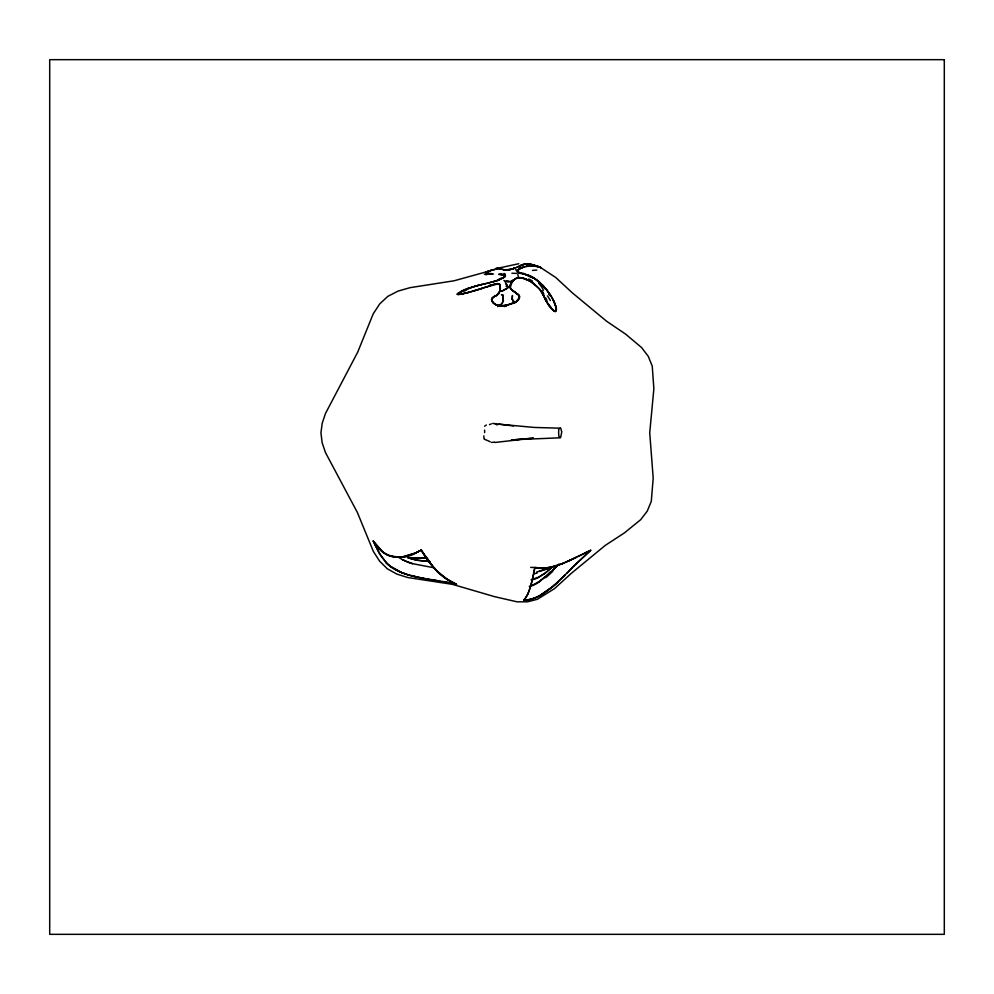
<?xml version="1.0" encoding="UTF-8"?>
<svg xmlns="http://www.w3.org/2000/svg" width="994" height="994" viewBox="0 0 994 994"><rect width="100%" height="100%" fill="white"/><g stroke="black" fill="none" stroke-linecap="round" stroke-linejoin="round"><path stroke-width="1.49" d="M494.565 296.361C499.82 295.181 502.33 286.955 498.578 283.663A4.672 1.802 -17.2 0 0 498.218 283.625A2.423 0.932 -17.2 0 0 497.808 283.625L495.459 283.986A12.338 4.982 -17.5 0 0 493.757 284.383L492.055 284.955M499.82 291.515L500.106 287.254M503.138 300.113L503.126 296.784M556.292 309.445L555.236 311.457L552.254 309.37A14.276 6.312 43.6 0 1 551.272 308.289M483.854 435.832L483.966 438.714M487.868 271.412L485.718 272.679L493.496 274.033M499.982 290.981L497.025 294.945M510.369 284.918L510.233 287.552A15.817 7.02 -1.1 0 0 510.754 288.558M512.357 295.802L512.283 299.194M512.469 295.504L512.146 298.759M490.092 270.679L485.706 272.518A39.772 3.081 -7.5 0 0 485.842 272.741L487.818 273.487M512.767 303.431L513.823 303.021A11.543 5.852 -7.6 0 0 515.824 301.952C519.924 300.399 520.98 294.907 516.507 293.23M519.415 298.287L518.955 295.23L514.693 292.099M484.587 426.227L486.327 425.022M544.364 297.38C541.27 285.253 513.637 265.647 510.332 287.813A17.706 7.902 -1.9 0 0 511.127 289.266L513.712 291.466M527.516 594.636L523.875 600.351L525.167 600.227A40.692 39.437 -90 0 0 535.952 597.506L539.804 595.692M510.841 283.762L513.886 279.923M493.695 296.858L491.608 299.393L492.862 302.362A24.763 12.413 -9.1 0 0 494.95 304.164L500.218 306.04A7.579 4.113 -13.3 0 0 502.517 305.966A12.114 5.479 -12.1 0 0 503.672 305.742M494.925 296.162L491.868 298.523L492.167 301.381M492.291 297.939L492.154 298.101A3.728 1.876 -16.6 0 0 491.844 298.56L491.732 298.846A7.517 3.814 -15.2 0 0 491.583 299.679L492.85 302.35M458.992 292.808A12.847 4.411 -11.6 0 0 458.271 293.242L457.29 294.274L458.01 294.522A3.566 1.317 -11.5 0 0 458.433 294.51L468.596 292.41M558.79 564.17L551.011 572.01M556.081 566.978L557.758 565.251M569.09 570.916L570.966 568.99M567.189 572.855L572.842 567.065M555.721 567.35L554.068 569.015M571.724 568.233L574.731 565.164M503.908 277.301L505.114 275.301L500.38 274.394M567.686 572.345L554.292 585.267M573.762 566.158L590.747 550.266L579.44 555.795M565.263 574.793L558.342 581.565A149.336 144.714 -90 0 1 552.378 586.932L539.953 595.605M553.882 569.202L552.304 570.767M575.812 564.095L590.747 550.266L583.292 553.894M505.039 276.556A7.964 2.336 -15.3 0 1 503.97 277.363A8.014 2.286 -16 0 0 504.902 276.593L505.387 275.686L504.405 274.953M504.915 276.568L505.039 276.456A4.523 1.342 -14.9 0 0 505.287 276.146A5.392 1.603 -15.5 0 0 505.275 275.437L499.137 274.332M458.11 293.429L457.302 294.274L458.569 294.51A5.852 2.249 -11.9 0 0 459.004 294.46L463.552 293.677M513.426 280.333C517.253 276.146 523.391 277.575 527.752 280.035M545.308 577.129L538.723 582.012L541.084 580.409M560.417 428.203L560.33 428.203A2.448 0.969 -90 0 0 560.069 428.327L558.727 429.197L558.653 432.353A3.715 1.479 -90 0 1 558.628 432.962L558.914 436.453A12.413 4.92 -90 0 1 559.684 437.285L560.678 437.372L561.821 431.595A2.473 0.982 -90 0 1 561.685 431.408A2.709 1.069 -90 0 1 561.374 430.713L560.864 428.451A3.255 1.292 -90 0 0 560.417 428.203L534.213 427.445L498.926 424.177M503.598 290.31L507.909 287.688A5.169 1.553 -14.6 0 0 508.108 287.154L506.132 283.775L508.108 287.266M497.41 294.684L495.248 295.988M494.503 442.094L491.595 442.442M506.803 288.595L507.126 288.384A5.765 1.69 -15.4 0 0 507.661 287.912L507.884 287.713A5.355 1.603 -14.7 0 0 508.033 286.893L506.306 286.11M493.658 296.883L493.049 297.281A4.771 2.398 -16.6 0 0 492.465 297.765M458.284 293.317L461.589 291.528M487.197 283.302L497 280.569L503.834 277.363M458.843 292.969L458.955 292.907A11.133 3.777 -11.8 0 0 458.47 293.267A8.685 3.057 -11 0 0 457.638 293.802M519.85 265.858L525.267 263.907L530.995 264.267M524.795 263.969L517.961 266.79A27.472 2.249 -15.4 0 1 516.892 267.274M520.16 265.671L517.837 266.852A27.757 2.187 -15.7 0 1 515.936 267.647L509.599 269.784M503.523 277.55L502.678 278.022M494.416 296.436L495.919 295.616M459.452 292.621L461.775 291.441M497.733 306.674L501.958 303.642A14.699 6.498 -18.4 0 0 502.268 303.195A12.773 5.641 -18.5 0 0 502.703 302.35A17.519 7.666 -19.1 0 0 502.952 301.691M520.819 265.286L522.173 264.665M459.501 292.596L461.688 291.49M539.046 571.55L552.329 567.077L545.172 573.128L537.145 578.135L544.215 573.836L552.329 567.077L536.623 571.997M581.378 554.838L583.59 553.745M577.837 556.565L578.471 556.267M580.409 555.298L563.151 563.312L550.428 567.363M585.193 552.95L588.001 551.583M416.349 552.602L421.344 549.955L427.035 559.224L434.154 568.021M575.551 557.696L576.532 557.224M576.16 557.398C563.349 563.486 549.359 570.457 534.76 567.698A161.873 22.315 90 0 1 527.516 594.598M537.145 578.135L534.089 579.44M573.762 558.566L574.656 558.131M571.96 559.411L572.867 558.988M571.065 559.833L567.499 561.461M501.995 291.018L503.995 290.124M415.492 553.012L403.639 556.864L393.202 556.926M532.548 585.367L531.343 585.864M565.76 562.219L566.63 561.846M464.695 290.099L469.901 287.987A20.489 4.871 -16.9 0 1 473.231 286.856L473.852 286.645M464.869 290.024L470.212 287.875A20.352 4.858 -16.9 0 1 473.629 286.732L479.518 285.067M486.613 271.896L488.601 271.163M515.961 267.647L513.823 268.479A14.637 2.125 -12 0 1 512.792 268.84M491.347 423.879L489.483 424.612M561.461 563.983L563.238 563.275M515.501 267.821L514.383 268.256M561.125 564.107L556.218 565.834M489.147 285.986L479.543 289.217M489.023 286.036L491.496 285.141M487.495 286.583L469.653 292.112M513.128 268.715L505.573 270.144A15.034 2.522 -11.3 0 1 504.84 270.07L504.343 269.983M522.359 264.603L529.206 263.944L540.065 267.187L555.708 277.463L572.233 292.77L606.564 321.211L625.611 334.121L641.59 347.552L648.225 356.262L652.238 366.078L653.866 388.766L649.728 432.812L653.195 478.151L651.294 501.324L647.243 511.152L640.67 519.688L624.505 532.834L605.234 545.42L571.065 573.538L554.441 588.672L537.456 599.245L527.578 601.805L517.116 601.83L494.664 596.686L452.382 584.335L407.739 577.514L396.78 574.06L387.325 568.792L379.621 561.163L373.371 551.446L357.393 512.506L325.46 452.543L322.118 442.665L320.938 432.812L322.218 423.183L325.51 413.417L357.666 352.224L373.222 313.831L379.683 303.953L387.884 296.311L398.122 291.08L410.037 287.664L454.146 280.768L487.706 271.474M485.06 287.452L498.69 283.688A3.206 1.242 -17.2 0 1 499.025 283.787L499.758 284.396A15.494 6.051 -19.7 0 1 500.131 285.489L500.106 286.732M496.503 280.73L494.714 281.339A19.209 5.405 -17.2 0 1 491.297 282.308M491.359 285.191L493.558 284.483A12.636 5.045 -17.5 0 1 495.335 284.011L496.267 283.824A5.939 2.311 -17.3 0 1 497.572 283.625L498.988 283.775A5.218 2.013 -17.2 0 1 499.41 284.011L500.106 286.868M488.091 271.337L491.198 270.343M538.487 266.628C534.61 263.161 509.201 269.026 520.508 273.151M524.733 266.777C521.688 267.001 513.177 271.884 520.048 273.039M524.173 266.964L519.601 268.889L517.104 271.163A10.263 2.758 -1 0 0 517.091 271.586L521.104 273.288M482.91 288.161L477.915 289.726M489.868 270.753L492.925 269.821M473.219 286.844L474.958 286.309A27.111 6.821 -16.9 0 1 477.89 285.402L486.116 283.538M512.221 303.617L508.269 304.673M490.365 270.592L492.465 269.958M478.425 289.565L476.201 290.236M474.374 286.483L481.742 284.532M475.082 290.559L476.71 290.086M473.939 290.894L475.492 290.447M513.376 281.19L512.929 281.314A4.001 0.683 -10.5 0 1 512.146 281.513L510.108 281.811A4.262 0.758 -10.4 0 1 509.276 281.824L507.561 281.637A22.676 2.845 -4.6 0 1 507.089 281.563L505.71 281.116M472.796 291.217L474.275 290.795M473.057 291.143L470.721 291.814M470.51 291.876L467.068 292.808M513.351 281.19L507.027 281.526M560.293 437.807L522.446 439.36L495.012 442.467M554.913 566.232L544.911 568.195L534.76 567.698L538.897 568.245M469.367 292.186L464.111 293.553M509.897 304.276L516.607 301.455L519.688 296.957A7.107 3.988 -0.3 0 0 519.452 295.988L510.767 288.732M525.814 266.479L535.219 265.808M466.472 292.969L464.67 293.416M509.313 304.412L516.246 301.716A13.382 6.908 -7.1 0 0 517.104 301.02M517.899 277.786L517.638 277.848A5.405 2.274 -1.7 0 0 516.656 278.171A15.146 6.424 -1.7 0 0 514.06 279.898M508.617 304.586L503.672 305.717M509.4 304.4L506.356 305.108M480.574 284.806L483.991 284.011M507.039 304.972L500.69 306.053L496.105 304.897A21.272 10.661 -9.1 0 1 494.527 303.878L493.397 302.921M488.476 283.017L484.848 283.824M487.11 283.315L495.347 281.14A14.425 3.926 -17.3 0 0 496.938 280.519A13.245 3.491 -17.4 0 0 499.473 279.525M463.254 293.752L462.173 293.975M496.317 268.566L518.781 263.733M504.244 305.593L499.634 306.003L495.857 304.76A23.893 11.866 -8.4 0 1 494.192 303.642M509.313 269.846L504.94 270.07M461.875 294.038L457.339 294.112A3.367 1.205 -10.5 0 1 457.501 293.913M549.595 567.537L539.73 568.295M497.708 268.641L502.579 269.498M524.907 263.957L533.964 265.05M400.98 557.224L415.343 553.074A152.977 91.783 -90 0 0 421.344 549.955A154.741 92.827 -90 0 1 416.71 552.44C401.713 562.244 381.087 556.938 373.21 540.91L379.31 553.285L385.709 562.045M529.653 265.696L530.175 265.647A105.513 44.767 84.6 0 1 532.821 265.497M426.637 561.312L415.989 560.057L408.062 557.845L427.668 558.243M399.774 557.323L388.989 555.658A54.161 32.504 -90 0 1 381.969 551.31L374.403 542.699M426.401 558.305L408.062 557.845L417.157 560.268L430.054 561.498M499.783 268.504L497.572 268.653A12.301 1.118 -19.1 0 0 495.77 269.063M498.665 274.307L499.994 274.369M426.861 561.324L429.321 561.461M500.119 274.381L501.672 274.493M532.821 265.572L541.345 267.808M499.485 268.479L501.1 268.927M492.142 273.946L489.508 273.735M492.291 273.959L490.204 273.797M501.411 294.634L502.827 295.33M513.513 425.954L494.85 423.655M434.589 567.885L412.411 563.635M430.539 579.552L436.652 580.533M432.701 579.9L427.482 579.055L429.296 579.353M434.403 580.173L439.708 581.03M437.807 580.72L442.902 581.565M427.731 579.092L423.059 578.297M504.666 270.02L501.013 268.889M442.765 581.54L456.445 584.273L446.927 579.03L437.77 571.662M444.293 581.801L448.866 582.646A204.578 196.526 90 0 1 456.445 584.273M421.506 578.023L424.426 578.545L410.907 575.7M421.381 577.999L406.297 574.346M521.254 273.313L528.559 275.301M504.169 269.933L503.548 269.796L510.655 269.511A8.486 1.317 -11.6 0 0 511.202 269.362M416.821 577.092L413.802 576.408M520.272 273.089L527.441 274.903M523.291 273.76L533.964 277.985L543.917 286.57M506.219 286.086L507.984 286.831M531.281 264.342L534.511 265.224M392.456 556.764L388.12 555.286A53.527 32.119 90 0 1 382.367 551.67L373.21 540.91M500.057 268.554L500.777 268.79M385.61 561.945A39.835 38.269 90 0 0 392.096 567.611L400.681 572.283L410.733 575.65M537.642 266.342L540.264 267.361L538.35 266.578M407.788 574.805L409.279 575.24M534.921 265.348L536.3 265.82M406.447 574.395L403.365 573.339M535.965 265.696L537.17 266.131M539.021 266.777L539.68 267.113M401.911 572.78L389.81 565.897A38.704 37.176 -90 0 1 386.256 562.629L380.429 555.112L374.452 543.78M540.115 267.224L541.047 267.647M490.278 441.858L489.446 441.423A22.763 22.651 90 0 0 486.389 440.093L484.5 439.273M528.062 280.209L528.932 280.681M528.646 280.507L520.781 277.661A5.343 2.473 -1.3 0 0 519.551 277.624A3.603 1.566 -1.5 0 0 517.924 277.773M529.367 280.904L532.386 282.756M532.312 277.028C543.333 283.601 551.682 294.559 555.932 306.599M514.793 292.149L512.009 290.161M532.2 282.644L539.655 289.242L544.091 296.784M533.194 283.315L534.797 284.508M515.29 302.673L512.966 300.412A20.886 9.319 0.8 0 1 512.308 299.194M539.655 282.259L538.052 280.88A47.687 41.226 -33.3 0 0 532.734 277.587M437.273 571.19L437.273 571.19A246.972 91.063 89.9 0 1 434.154 568.071M437.223 571.14L431.707 565.263M542.562 285.092C548.502 292.012 554.925 299.828 556.305 309.122A14.773 7.12 38.8 0 1 556.143 310.439L555.41 311.433A1.317 0.621 43.1 0 1 555.099 311.445A2.485 1.18 43.4 0 1 554.727 311.358A1.777 0.845 43.5 0 1 554.254 311.122L552.167 309.271A13.63 5.927 43.7 0 1 551.198 308.14L549.881 306.525L551.297 308.289M545.917 288.919L549.446 293.715M513.302 300.834L512.892 300.312A18.563 8.325 0.2 0 1 512.134 298.759M497.137 425.022L495.77 423.966A6.921 6.883 -90 0 0 494.739 423.63L493.111 423.469A4.895 4.871 -90 0 0 492.676 423.519M544.662 298.051L545.507 299.753A25.061 9.033 45.4 0 0 547.47 303.071L548.638 304.81M502.753 295.218L502.815 295.317A5.778 2.261 -17.8 0 0 502.318 294.833A3.728 1.454 -17.3 0 0 501.734 294.659M422.301 551.695L433.869 567.698A246.388 91.05 -90 0 0 438.205 572.072M546.141 300.909L545.47 299.679M504.666 280.855L506.393 284.06M553.385 300.387L556.168 307.68A18.401 8.847 39.1 0 1 556.305 309.656L555.994 310.898A4.274 2 42.9 0 1 555.683 311.284L555.311 311.445A1.752 0.832 43.4 0 1 554.64 311.321L553.72 310.749A4.821 2.274 43.4 0 1 553.062 310.19A8.039 3.628 43.5 0 1 552.266 309.271A15.084 6.449 43.8 0 1 550.912 307.718M545.085 298.933L543.047 294.485M517.787 274.319L518.346 277.053M500.069 305.295A6.536 2.883 -18 0 0 501.212 304.437L501.535 304.152A6.324 2.82 -18 0 0 501.871 303.779L503.088 300.722L503.039 295.877A11.481 4.523 -20.5 0 0 502.84 295.33M484.6 430.116L484.674 431.756A7.443 7.405 -90 0 1 484.6 432.601M500.106 287.142L500.168 289.465M514.656 268.206A18.091 1.764 -14.5 0 1 513.401 268.678M514.967 267.746A28.553 1.814 -16.9 0 1 513.55 268.293M532.498 270.43A117.205 44.879 -50.7 0 1 536.797 270.132M526.658 265.1A107.377 33.61 -53.7 0 1 528.249 264.826M527.479 274.816A36.393 32.007 -44.2 0 1 528.994 275.375A37.996 33.51 -45.9 0 1 532.386 276.928M555.981 306.612A20.054 9.667 38.9 0 1 556.342 309.469M549.632 306.537A29.572 10.922 45.2 0 1 548.34 304.748M494.304 303.605A25.098 12.512 -8.7 0 1 492.925 302.325M464.161 290A34.753 9.108 -15.9 0 0 461.104 291.441A35.66 9.257 -16 0 1 464.322 289.925M502.976 278.009A15.457 4.175 -17.3 0 1 496.64 280.842M516.818 273.387A67.927 2.212 0.1 0 1 511.91 273.263M488.576 273.872A47.985 4.249 -6.6 0 1 487.122 273.574M487.93 273.164A60.671 3.814 0 0 1 487.023 272.928M492.925 269.933A13.667 1.106 -18.7 0 1 495.285 269.287M504.356 269.747A50.222 4.647 -0.3 0 1 503.287 269.473M431.707 565.263A166.445 61.578 -90 0 1 421.27 550.241M456.445 584.199A299.579 110.719 -90 0 1 438.192 572.171M456.432 584.373A297.218 110.011 -89.9 0 1 437.161 571.649M534.784 567.909A165.489 22.812 -90 0 1 523.875 600.19M404.732 573.526A46.793 44.954 -89.9 0 1 385.796 562.579M557.684 582.173A146.777 142.217 89.9 0 1 552.689 586.659L539.046 596.077A44.37 43.003 89.4 0 1 532.908 598.636L531.542 599.034A41.326 40.058 89.5 0 1 523.875 600.339A40.754 39.511 89 0 0 532.921 598.674A46.942 45.5 89.4 0 0 541.444 594.747M554.23 585.193A87.286 84.589 89.7 0 1 541.506 594.859M551.248 307.705A26.353 9.48 45.5 0 1 548.713 304.276M549.732 306.512A30.864 11.158 45.4 0 1 548.489 304.798M548.029 303.94A25.434 9.157 45.5 0 1 545.482 299.728M510.742 283.787A31.721 14.376 0.3 0 0 510.171 285.576L510.158 287.204A17.892 8.002 -2.2 0 0 510.742 288.732M523.937 273.4A69.717 1.677 0.8 0 1 519.44 273.288M492.303 270.157A13.767 1.081 -18.6 0 1 494.776 269.461M495.422 269.163A12.127 1.093 -19.1 0 1 497.485 268.691M412.373 563.747A54.732 52.545 -63.6 0 1 402.992 559.92M402.943 559.995A37.151 35.523 -50.6 0 1 398.631 557.137M412.187 563.362A54.148 51.763 -50 0 1 403.042 559.821M552.751 571.277A120.038 111.887 -72.5 0 1 545.718 577.688M538.562 581.714A43.55 38.94 -63.6 0 1 531.181 585.665M538.835 582.236A44.767 40.518 -66.2 0 1 532.722 585.565M531.131 585.578A34.517 32.305 -83.2 0 1 529.268 586.373M537.12 577.452A27.521 21.197 -43.4 0 1 531.131 579.775M536.313 567.363A76.575 44.208 37.7 0 1 530.697 567.375M513.625 301.791A22.154 9.431 4.4 0 1 512.829 300.871M514.643 302.748A35.2 10.884 17 0 1 513.886 302.077M504.927 289.478A16.364 3.641 -18.8 0 1 503.66 290.099M503.883 280.47A101.761 3.367 15.3 0 1 504.057 280.494M507.412 281.377A51.514 4.51 2.3 0 1 506.505 281.128M508.543 281.339A27 3.417 -4.6 0 1 507.946 281.24M550.639 571.587A95.337 87.472 -69 0 1 540.86 580.061M537.182 573.103A72.152 46.793 51.7 0 1 534.163 573.65M534.064 579.241A25.422 19.619 -43.6 0 1 531.467 580.061M519.116 298.262A15.457 8.114 -6.3 0 1 516.594 300.847M499.721 305.183A14.102 5.517 -19.7 0 1 498.242 306.015M503.349 300.051A29.186 12.5 -21.3 0 1 503.299 301.331M502.952 296.287A39.114 15.096 -24.9 0 1 502.952 296.846M502.84 295.293A14.065 5.529 -21.5 0 1 503.014 296.262M503.56 290.298A13.667 3.491 -17.7 0 1 501.448 291.205M506.605 288.608A11.891 3.144 -17.1 0 1 505.114 289.453M514.954 292.087A26.826 8.287 13 0 1 513.973 291.453M511.674 289.838A21.222 9.393 -1 0 1 510.68 288.571M510.469 284.918A34.765 15.718 -0.3 0 1 511.053 283.601M511.04 283.601A35.275 16.152 1.8 0 1 512.27 281.849M511.45 281.65A41.922 20.402 9 0 1 512.606 280.072M528.758 279.016A48.047 32.305 62.6 0 1 532.473 281.103M538.711 283.278A35.859 28.006 -3.5 0 1 543.42 290.236M542.165 290.869A30.628 18.227 20.5 0 1 543.855 294.137M546.948 300.387A34.877 10.909 48.3 0 1 545.718 297.989M546.215 300.933A27.198 9.704 45.6 0 0 547.856 303.58A22.266 8.039 45.4 0 0 548.216 304.201M547.408 295.864A82.241 50.694 25.9 0 1 550.378 300.561M548.638 293.951A90.019 61.429 18 0 1 549.744 295.616M543.445 286.844A97.126 77.607 -3.4 0 1 545.457 289.167M539.32 282.569A67.468 57.143 -21.4 0 1 542.289 285.34M528.199 276.021A38.045 32.74 -32.5 0 1 532.56 277.848M520.682 273.449A20.253 1.976 8.9 0 1 519.154 273.089M537.518 266.33A26.763 1.069 17.7 0 1 536.922 266.168M520.955 265.572A31.733 2.709 -14.7 0 1 519.179 266.727M520.197 266.417A31.51 2.522 -15.5 0 1 519.576 266.752M512.27 268.865A11.195 1.516 -12.6 0 1 510.742 269.349M517.551 270.144A54.931 3.504 5.3 0 1 515.364 269.809M500.268 269.15A75.681 4.833 6.1 0 1 500.541 269.039M500.293 268.243A45.923 5.939 -26.8 0 1 500.529 268.38M495.931 268.38A15.221 1.739 -22.4 0 1 499.398 268.517M492.664 269.859A12.959 1.006 -18.6 0 1 493.707 269.56M486.228 272.12A10.586 0.659 -16.1 0 1 486.824 271.847M486.016 272.791A38.952 3.032 -8.9 0 1 486.787 272.319M488.911 273.922A50.47 3.914 -4.9 0 1 486.488 273.4M486.774 274.729A73.196 3.728 -1.5 0 1 484.327 274.207M502.206 273.934A57.851 3.665 -2.3 0 1 501.461 273.909M503.809 273.474A34.728 12.152 -23.5 0 1 505.014 273.822M503.722 274.605A14.14 4.659 -21.4 0 1 504.567 274.866M503.908 277.475A12.152 3.355 -16.6 0 1 502.641 278.196M501.299 278.146A18.998 4.2 -19 0 1 498.665 279.376M469.876 287.949A21.719 5.231 -16.9 0 1 473.281 286.769M468.932 288.397A18.936 4.461 -17 0 1 469.976 287.999M464.409 289.739A25.235 6.063 -16.9 0 1 468.211 288.136M462.993 291.64A35.908 8.424 -16.8 0 1 466.521 290.086M489.508 285.44A55.788 25.036 -17.2 0 1 491.185 284.843M499.932 289.614A27.882 11.568 -25.4 0 1 499.647 291.08M499.659 291.577A14.624 6.386 -20.2 0 1 499 292.82M499.236 292.795A8.946 4.001 -18.4 0 1 498.901 293.267A7.654 3.429 -18.5 0 1 497.385 294.634M497.137 294.994A11.294 5.082 -17.8 0 1 496.018 295.665M493.496 296.746A19.545 10.213 -15.9 0 1 494.229 296.324M493.359 302.934A21.197 10.685 -9.8 0 1 492.142 301.393M506.542 306.115A37.921 16.003 -12.1 0 1 504.43 306.574M533.318 438.18L511.463 440.019L533.318 438.18M944.3 59.665L49.7 59.665L49.7 934.335L944.3 934.335L944.3 59.665"/></g></svg>
